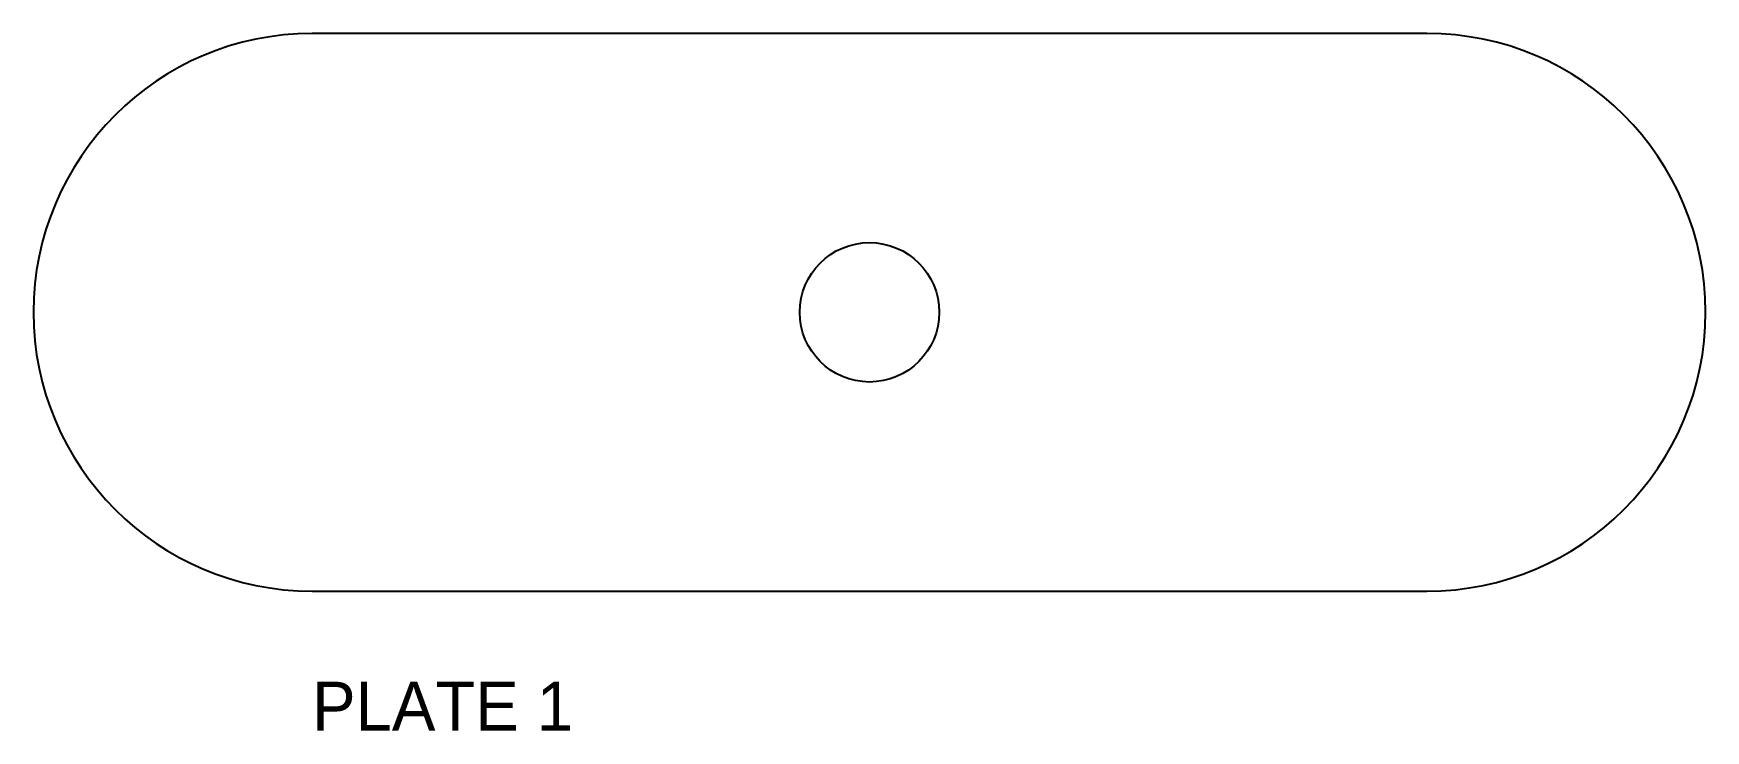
# Model space of a CAD drawing. Extents: x -20 to 100, y -10 to 40.
import ezdxf

# ---------------------------------------------------------------- set-up
doc = ezdxf.new("R2010")
doc.units = 0
doc.layers.get('0').update_dxf_attribs({"linetype": 'CONTINUOUS'})
doc.layers.add('OUTLINE', color=1, linetype='CONTINUOUS')

msp = doc.modelspace()

# ---------------------------------------------------------------- linework, layer by layer
at = {"layer": 'OUTLINE'}
msp.add_lwpolyline([(0, 0), (80, 0, 1), (80, 40), (0, 40, 1)], format="xyb", close=True, dxfattribs=at)
msp.add_circle((40, 20), 5, dxfattribs=at)

# ---------------------------------------------------------------- texts
msp.add_text('PLATE 1', height=3.5).set_placement((0, -10))

doc.saveas('drawing.dxf')
